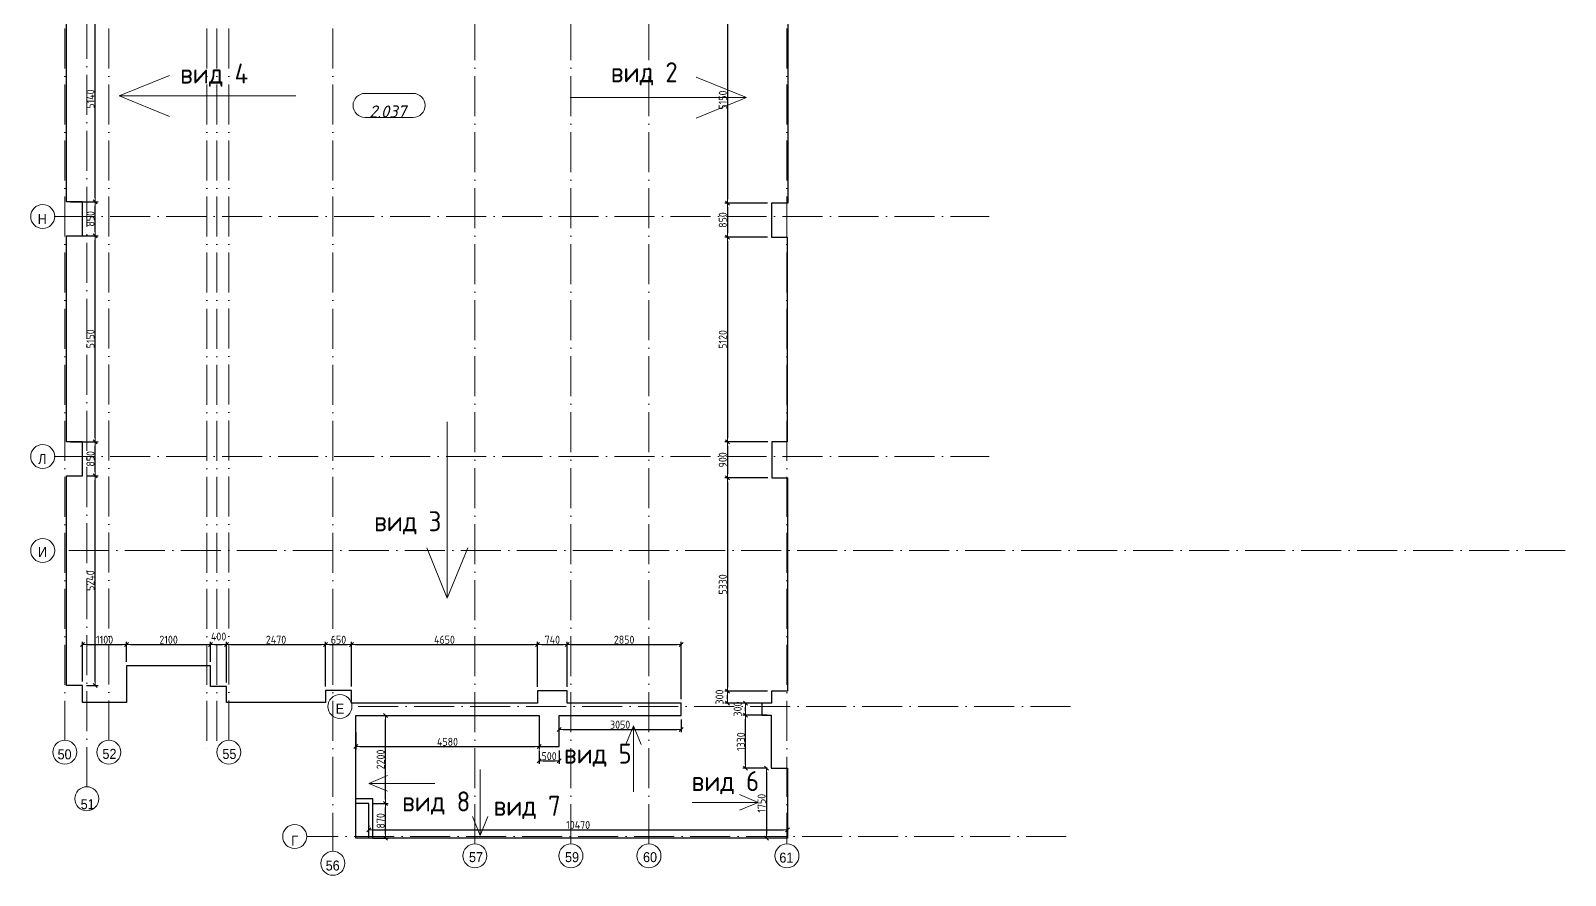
# Model space of a CAD drawing. Header units: millimetres. Extents: x 209 to 1046824, y -248937 to 510758.
# Drawn here: x 20494 to 58849, y 47804 to 68919 of the extents above; entities that cross this region are included whole.
import ezdxf

# ---------------------------------------------------------------- set-up
doc = ezdxf.new("R2010")
doc.units = ezdxf.units.MM
doc.linetypes.add('50_200_ШТРИХ_1Т_ш5_п1_п1_', pattern=[1400, 1000, -200, 0, -200])
for name, color, linetype, lineweight, true_color in [('A-AREA-IDEN-1', 7, 'Continuous', 9, 0xaaaaaa), ('Оси-1', 7, 'Continuous', 20, 0xaaaaaa), ('Оси-2', 7, 'Continuous', 9, 0xaaaaaa), ('Оси-3', 7, '50_200_ШТРИХ_1Т_ш5_п1_п1_', 9, 0xaaaaaa)]:
    doc.layers.add(name, color=color, linetype=linetype, lineweight=lineweight, true_color=true_color)
doc.layers.add('Основные линии', color=7, linetype='Continuous', lineweight=30)
doc.layers.add('Размеры', color=7, linetype='Continuous', lineweight=15)
doc.styles.add('Arial', font='arial.ttf', dxfattribs={"width": 0.9, "height": 500})
doc.styles.add('ISOCPEUR_I', font='isocpeui.ttf', dxfattribs={"height": 300})
doc.styles.add('СПДС', font='isocpeur.ttf', dxfattribs={"width": 0.9})
doc.dimstyles.new('Размера А3', dxfattribs={"dimtxt": 200, "dimasz": 100, "dimexe": 70, "dimexo": 100, "dimgap": 20, "dimtad": 1, "dimdec": 0, "dimrnd": 10, "dimzin": 0, "dimdsep": 46, "dimtxsty": 'СПДС', "dimblk": 'ARROWHEAD_6', "dimcen": 1, "dimclrd": 256, "dimclre": 256, "dimclrt": 256, "dimazin": 0, "dimtfac": 1, "dimtdec": 0, "dimtmove": 2, "dimatfit": 3, "dimfxl": 1, "dimtolj": 1, "dimtzin": 0, "dimarcsym": 0})

# ---------------------------------------------------------------- blocks, each defined once
blk = doc.blocks.new('Ось сетки - Круг_Ø6_00__ISO-2_5_0_9K_-17386508-АИ_План этажа Радиаторы_2')
at = {"layer": 'Оси-1'}
blk.add_circle((0, 0), 3, dxfattribs=at)
blk = doc.blocks.new('AAR_СКБ_Марка_помещения_1_5 ммп - Номер-27962133-АИ_План этажа Радиаторы_2')
at = {"layer": 'A-AREA-IDEN-1'}
for p, q in [((-2.99, 3), (3.01, 3)), ((-2.99, 0), (3.01, 0))]:
    blk.add_line(p, q, dxfattribs=at)
for centre, start, end in [((-2.99, 1.5), 90, 270), ((3.01, 1.5), 270, 90)]:
    blk.add_arc(centre, 1.5, start, end, dxfattribs=at)
blk = doc.blocks.new('ARROWHEAD_6')
at = {"color": 0, "linetype": 'Continuous'}
for p, q in [((0, 0), (-1, 0)), ((-0.5, -0.5), (0.5, 0.5))]:
    blk.add_line(p, q, dxfattribs=at)
blk = doc.blocks.new('*D531')
at = {"layer": 'Defpoints', "color": 0, "lineweight": 30, "transparency": 16777216}
for p in [(21791, 57791), (22107, 57791), (21791, 52551)]:
    blk.add_point(p, dxfattribs=at)
at = {"layer": 'Размеры', "lineweight": -2, "transparency": 16777216}
for p, q in [((21891, 57791), (22177, 57791)), ((22107, 52651), (22107, 57691)), ((21891, 52551), (22177, 52551))]:
    blk.add_line(p, q, dxfattribs=at)
at = {"layer": 'Размеры', "lineweight": -2, "transparency": 16777216, "xscale": 100, "yscale": 100, "zscale": 100}
for p, rotation in [((22107, 57791), 90), ((22107, 52551), 270)]:
    blk.add_blockref('ARROWHEAD_6', p, dxfattribs=dict(at, rotation=rotation))
at = {"layer": 'Размеры', "transparency": 16777216, "insert": (21987, 55171), "char_height": 200, "attachment_point": 5, "rotation": 90, "style": 'СПДС'}
blk.add_mtext('\\A1;5240', dxfattribs=at)
blk = doc.blocks.new('*D532')
at = {"layer": 'Defpoints', "color": 0, "lineweight": 30, "transparency": 16777216}
for p in [(21791, 58641), (22107, 58641), (21791, 57791)]:
    blk.add_point(p, dxfattribs=at)
at = {"layer": 'Размеры', "lineweight": -2, "transparency": 16777216}
for p, q in [((21891, 58641), (22177, 58641)), ((22107, 57891), (22107, 58541)), ((21891, 57791), (22177, 57791))]:
    blk.add_line(p, q, dxfattribs=at)
at = {"layer": 'Размеры', "lineweight": -2, "transparency": 16777216, "xscale": 100, "yscale": 100, "zscale": 100}
for p, rotation in [((22107, 58641), 90), ((22107, 57791), 270)]:
    blk.add_blockref('ARROWHEAD_6', p, dxfattribs=dict(at, rotation=rotation))
at = {"layer": 'Размеры', "transparency": 16777216, "insert": (21987, 58216), "char_height": 200, "attachment_point": 5, "rotation": 90, "style": 'СПДС'}
blk.add_mtext('\\A1;850', dxfattribs=at)
blk = doc.blocks.new('*D533')
at = {"layer": 'Defpoints', "color": 0, "lineweight": 30, "transparency": 16777216}
for p in [(21391, 63791), (22107, 63791), (21391, 58641)]:
    blk.add_point(p, dxfattribs=at)
at = {"layer": 'Размеры', "lineweight": -2, "transparency": 16777216}
for p, q in [((21491, 63791), (22177, 63791)), ((22107, 58741), (22107, 63691)), ((21491, 58641), (22177, 58641))]:
    blk.add_line(p, q, dxfattribs=at)
at = {"layer": 'Размеры', "lineweight": -2, "transparency": 16777216, "xscale": 100, "yscale": 100, "zscale": 100}
for p, rotation in [((22107, 63791), 90), ((22107, 58641), 270)]:
    blk.add_blockref('ARROWHEAD_6', p, dxfattribs=dict(at, rotation=rotation))
at = {"layer": 'Размеры', "transparency": 16777216, "insert": (21987, 61216), "char_height": 200, "attachment_point": 5, "rotation": 90, "style": 'СПДС'}
blk.add_mtext('\\A1;5150', dxfattribs=at)
blk = doc.blocks.new('*D534')
at = {"layer": 'Defpoints', "color": 0, "lineweight": 30, "transparency": 16777216}
for p in [(21791, 64641), (22107, 64641), (21791, 63791)]:
    blk.add_point(p, dxfattribs=at)
at = {"layer": 'Размеры', "lineweight": -2, "transparency": 16777216}
for p, q in [((21891, 64641), (22177, 64641)), ((22107, 63891), (22107, 64541)), ((21891, 63791), (22177, 63791))]:
    blk.add_line(p, q, dxfattribs=at)
at = {"layer": 'Размеры', "lineweight": -2, "transparency": 16777216, "xscale": 100, "yscale": 100, "zscale": 100}
for p, rotation in [((22107, 64641), 90), ((22107, 63791), 270)]:
    blk.add_blockref('ARROWHEAD_6', p, dxfattribs=dict(at, rotation=rotation))
at = {"layer": 'Размеры', "transparency": 16777216, "insert": (21987, 64216), "char_height": 200, "attachment_point": 5, "rotation": 90, "style": 'СПДС'}
blk.add_mtext('\\A1;850', dxfattribs=at)
blk = doc.blocks.new('*D535')
at = {"layer": 'Defpoints', "color": 0, "lineweight": 30, "transparency": 16777216}
for p in [(21391, 69781), (22107, 69781), (21391, 64641)]:
    blk.add_point(p, dxfattribs=at)
at = {"layer": 'Размеры', "lineweight": -2, "transparency": 16777216}
for p, q in [((21491, 69781), (22177, 69781)), ((22107, 64741), (22107, 69681)), ((21491, 64641), (22177, 64641))]:
    blk.add_line(p, q, dxfattribs=at)
at = {"layer": 'Размеры', "lineweight": -2, "transparency": 16777216, "xscale": 100, "yscale": 100, "zscale": 100}
for p, rotation in [((22107, 69781), 90), ((22107, 64641), 270)]:
    blk.add_blockref('ARROWHEAD_6', p, dxfattribs=dict(at, rotation=rotation))
at = {"layer": 'Размеры', "transparency": 16777216, "insert": (21987, 67211), "char_height": 200, "attachment_point": 5, "rotation": 90, "style": 'СПДС'}
blk.add_mtext('\\A1;5140', dxfattribs=at)
blk = doc.blocks.new('*D513')
at = {"layer": 'Defpoints', "color": 0, "lineweight": 30, "transparency": 16777216}
for p in [(39011, 69761), (37911, 64611), (39011, 64611)]:
    blk.add_point(p, dxfattribs=at)
at = {"layer": 'Размеры', "lineweight": -2, "transparency": 16777216}
for p, q in [((38911, 69761), (37841, 69761)), ((37911, 69661), (37911, 64711)), ((38911, 64611), (37841, 64611))]:
    blk.add_line(p, q, dxfattribs=at)
at = {"layer": 'Размеры', "lineweight": -2, "transparency": 16777216, "xscale": 100, "yscale": 100, "zscale": 100}
for p, rotation in [((37911, 69761), 90), ((37911, 64611), 270)]:
    blk.add_blockref('ARROWHEAD_6', p, dxfattribs=dict(at, rotation=rotation))
at = {"layer": 'Размеры', "transparency": 16777216, "insert": (37791, 67186), "char_height": 200, "attachment_point": 5, "rotation": 90, "style": 'СПДС'}
blk.add_mtext('\\A1;5150', dxfattribs=at)
blk = doc.blocks.new('*D514')
at = {"layer": 'Defpoints', "color": 0, "lineweight": 30, "transparency": 16777216}
for p in [(39011, 64611), (37911, 63761), (39011, 63761)]:
    blk.add_point(p, dxfattribs=at)
at = {"layer": 'Размеры', "lineweight": -2, "transparency": 16777216}
for p, q in [((38911, 64611), (37841, 64611)), ((37911, 64511), (37911, 63861)), ((38911, 63761), (37841, 63761))]:
    blk.add_line(p, q, dxfattribs=at)
at = {"layer": 'Размеры', "lineweight": -2, "transparency": 16777216, "xscale": 100, "yscale": 100, "zscale": 100}
for p, rotation in [((37911, 64611), 90), ((37911, 63761), 270)]:
    blk.add_blockref('ARROWHEAD_6', p, dxfattribs=dict(at, rotation=rotation))
at = {"layer": 'Размеры', "transparency": 16777216, "insert": (37791, 64186), "char_height": 200, "attachment_point": 5, "rotation": 90, "style": 'СПДС'}
blk.add_mtext('\\A1;850', dxfattribs=at)
blk = doc.blocks.new('*D515')
at = {"layer": 'Defpoints', "color": 0, "lineweight": 30, "transparency": 16777216}
for p in [(39011, 63761), (37911, 58641), (39021, 58641)]:
    blk.add_point(p, dxfattribs=at)
at = {"layer": 'Размеры', "lineweight": -2, "transparency": 16777216}
for p, q in [((38911, 63761), (37841, 63761)), ((37911, 63661), (37911, 58741)), ((38921, 58641), (37841, 58641))]:
    blk.add_line(p, q, dxfattribs=at)
at = {"layer": 'Размеры', "lineweight": -2, "transparency": 16777216, "xscale": 100, "yscale": 100, "zscale": 100}
for p, rotation in [((37911, 63761), 90), ((37911, 58641), 270)]:
    blk.add_blockref('ARROWHEAD_6', p, dxfattribs=dict(at, rotation=rotation))
at = {"layer": 'Размеры', "transparency": 16777216, "insert": (37791, 61201), "char_height": 200, "attachment_point": 5, "rotation": 90, "style": 'СПДС'}
blk.add_mtext('\\A1;5120', dxfattribs=at)
blk = doc.blocks.new('*D521')
at = {"layer": 'Defpoints', "color": 0, "lineweight": 30, "transparency": 16777216}
for p in [(39021, 58641), (37911, 57741), (39021, 57741)]:
    blk.add_point(p, dxfattribs=at)
at = {"layer": 'Размеры', "lineweight": -2, "transparency": 16777216}
for p, q in [((38921, 58641), (37841, 58641)), ((37911, 58541), (37911, 57841)), ((38921, 57741), (37841, 57741))]:
    blk.add_line(p, q, dxfattribs=at)
at = {"layer": 'Размеры', "lineweight": -2, "transparency": 16777216, "xscale": 100, "yscale": 100, "zscale": 100}
for p, rotation in [((37911, 58641), 90), ((37911, 57741), 270)]:
    blk.add_blockref('ARROWHEAD_6', p, dxfattribs=dict(at, rotation=rotation))
at = {"layer": 'Размеры', "transparency": 16777216, "insert": (37791, 58191), "char_height": 200, "attachment_point": 5, "rotation": 90, "style": 'СПДС'}
blk.add_mtext('\\A1;900', dxfattribs=at)
blk = doc.blocks.new('*D522')
at = {"layer": 'Defpoints', "color": 0, "lineweight": 30, "transparency": 16777216}
for p in [(39021, 57741), (37911, 52411), (39011, 52411)]:
    blk.add_point(p, dxfattribs=at)
at = {"layer": 'Размеры', "lineweight": -2, "transparency": 16777216}
for p, q in [((38921, 57741), (37841, 57741)), ((37911, 57641), (37911, 52511)), ((38911, 52411), (37841, 52411))]:
    blk.add_line(p, q, dxfattribs=at)
at = {"layer": 'Размеры', "lineweight": -2, "transparency": 16777216, "xscale": 100, "yscale": 100, "zscale": 100}
for p, rotation in [((37911, 57741), 90), ((37911, 52411), 270)]:
    blk.add_blockref('ARROWHEAD_6', p, dxfattribs=dict(at, rotation=rotation))
at = {"layer": 'Размеры', "transparency": 16777216, "insert": (37791, 55076), "char_height": 200, "attachment_point": 5, "rotation": 90, "style": 'СПДС'}
blk.add_mtext('\\A1;5330', dxfattribs=at)
blk = doc.blocks.new('*D523')
at = {"layer": 'Defpoints', "color": 0, "lineweight": 30, "transparency": 16777216}
for p in [(22891, 53574), (22891, 53041), (21791, 52551)]:
    blk.add_point(p, dxfattribs=at)
at = {"layer": 'Размеры', "lineweight": -2, "transparency": 16777216}
for p, q in [((21791, 52651), (21791, 53644)), ((21891, 53574), (22791, 53574)), ((22891, 53141), (22891, 53644))]:
    blk.add_line(p, q, dxfattribs=at)
at = {"layer": 'Размеры', "lineweight": -2, "transparency": 16777216, "xscale": 100, "yscale": 100, "zscale": 100, "rotation": 180}
blk.add_blockref('ARROWHEAD_6', (21791, 53574), dxfattribs=at)
at = {"layer": 'Размеры', "lineweight": -2, "transparency": 16777216, "xscale": 100, "yscale": 100, "zscale": 100}
blk.add_blockref('ARROWHEAD_6', (22891, 53574), dxfattribs=at)
at = {"layer": 'Размеры', "transparency": 16777216, "insert": (22341, 53694), "char_height": 200, "attachment_point": 5, "style": 'СПДС'}
blk.add_mtext('\\A1;1100', dxfattribs=at)
blk = doc.blocks.new('*D524')
at = {"layer": 'Defpoints', "color": 0, "lineweight": 30, "transparency": 16777216}
for p in [(24991, 53574), (22891, 53041), (24991, 53041)]:
    blk.add_point(p, dxfattribs=at)
at = {"layer": 'Размеры', "lineweight": -2, "transparency": 16777216}
for p, q in [((22891, 53141), (22891, 53644)), ((22991, 53574), (24891, 53574)), ((24991, 53141), (24991, 53644))]:
    blk.add_line(p, q, dxfattribs=at)
at = {"layer": 'Размеры', "lineweight": -2, "transparency": 16777216, "xscale": 100, "yscale": 100, "zscale": 100, "rotation": 180}
blk.add_blockref('ARROWHEAD_6', (22891, 53574), dxfattribs=at)
at = {"layer": 'Размеры', "lineweight": -2, "transparency": 16777216, "xscale": 100, "yscale": 100, "zscale": 100}
blk.add_blockref('ARROWHEAD_6', (24991, 53574), dxfattribs=at)
at = {"layer": 'Размеры', "transparency": 16777216, "insert": (23941, 53694), "char_height": 200, "attachment_point": 5, "style": 'СПДС'}
blk.add_mtext('\\A1;2100', dxfattribs=at)
blk = doc.blocks.new('*D525')
at = {"layer": 'Defpoints', "color": 0, "lineweight": 30, "transparency": 16777216}
for p in [(25391, 53574), (24991, 53041), (25391, 52521)]:
    blk.add_point(p, dxfattribs=at)
at = {"layer": 'Размеры', "lineweight": -2, "transparency": 16777216}
for p, q in [((24991, 53141), (24991, 53644)), ((25091, 53574), (25291, 53574)), ((25391, 52621), (25391, 53644))]:
    blk.add_line(p, q, dxfattribs=at)
at = {"layer": 'Размеры', "lineweight": -2, "transparency": 16777216, "xscale": 100, "yscale": 100, "zscale": 100, "rotation": 180}
blk.add_blockref('ARROWHEAD_6', (24991, 53574), dxfattribs=at)
at = {"layer": 'Размеры', "lineweight": -2, "transparency": 16777216, "xscale": 100, "yscale": 100, "zscale": 100}
blk.add_blockref('ARROWHEAD_6', (25391, 53574), dxfattribs=at)
at = {"layer": 'Размеры', "transparency": 16777216, "insert": (25191, 53774), "char_height": 200, "attachment_point": 5, "style": 'СПДС'}
blk.add_mtext('\\A1;400', dxfattribs=at)
blk = doc.blocks.new('*D536')
at = {"layer": 'Defpoints', "color": 0, "lineweight": 30, "transparency": 16777216}
for p in [(27861, 53574), (25391, 52521), (27861, 52421)]:
    blk.add_point(p, dxfattribs=at)
at = {"layer": 'Размеры', "lineweight": -2, "transparency": 16777216}
for p, q in [((25391, 52621), (25391, 53644)), ((25491, 53574), (27761, 53574)), ((27861, 52521), (27861, 53644))]:
    blk.add_line(p, q, dxfattribs=at)
at = {"layer": 'Размеры', "lineweight": -2, "transparency": 16777216, "xscale": 100, "yscale": 100, "zscale": 100, "rotation": 180}
blk.add_blockref('ARROWHEAD_6', (25391, 53574), dxfattribs=at)
at = {"layer": 'Размеры', "lineweight": -2, "transparency": 16777216, "xscale": 100, "yscale": 100, "zscale": 100}
blk.add_blockref('ARROWHEAD_6', (27861, 53574), dxfattribs=at)
at = {"layer": 'Размеры', "transparency": 16777216, "insert": (26626, 53694), "char_height": 200, "attachment_point": 5, "style": 'СПДС'}
blk.add_mtext('\\A1;2470', dxfattribs=at)
blk = doc.blocks.new('*D537')
at = {"layer": 'Defpoints', "color": 0, "lineweight": 30, "transparency": 16777216}
for p in [(28511, 53574), (27861, 52421), (28511, 52421)]:
    blk.add_point(p, dxfattribs=at)
at = {"layer": 'Размеры', "lineweight": -2, "transparency": 16777216}
for p, q in [((27861, 52521), (27861, 53644)), ((27961, 53574), (28411, 53574)), ((28511, 52521), (28511, 53644))]:
    blk.add_line(p, q, dxfattribs=at)
at = {"layer": 'Размеры', "lineweight": -2, "transparency": 16777216, "xscale": 100, "yscale": 100, "zscale": 100, "rotation": 180}
blk.add_blockref('ARROWHEAD_6', (27861, 53574), dxfattribs=at)
at = {"layer": 'Размеры', "lineweight": -2, "transparency": 16777216, "xscale": 100, "yscale": 100, "zscale": 100}
blk.add_blockref('ARROWHEAD_6', (28511, 53574), dxfattribs=at)
at = {"layer": 'Размеры', "transparency": 16777216, "insert": (28186, 53694), "char_height": 200, "attachment_point": 5, "style": 'СПДС'}
blk.add_mtext('\\A1;650', dxfattribs=at)
blk = doc.blocks.new('*D538')
at = {"layer": 'Defpoints', "color": 0, "lineweight": 30, "transparency": 16777216}
for p in [(33161, 53574), (28511, 52421), (33161, 52421)]:
    blk.add_point(p, dxfattribs=at)
at = {"layer": 'Размеры', "lineweight": -2, "transparency": 16777216}
for p, q in [((28511, 52521), (28511, 53644)), ((28611, 53574), (33061, 53574)), ((33161, 52521), (33161, 53644))]:
    blk.add_line(p, q, dxfattribs=at)
at = {"layer": 'Размеры', "lineweight": -2, "transparency": 16777216, "xscale": 100, "yscale": 100, "zscale": 100, "rotation": 180}
blk.add_blockref('ARROWHEAD_6', (28511, 53574), dxfattribs=at)
at = {"layer": 'Размеры', "lineweight": -2, "transparency": 16777216, "xscale": 100, "yscale": 100, "zscale": 100}
blk.add_blockref('ARROWHEAD_6', (33161, 53574), dxfattribs=at)
at = {"layer": 'Размеры', "transparency": 16777216, "insert": (30836, 53694), "char_height": 200, "attachment_point": 5, "style": 'СПДС'}
blk.add_mtext('\\A1;4650', dxfattribs=at)
blk = doc.blocks.new('*D539')
at = {"layer": 'Defpoints', "color": 0, "lineweight": 30, "transparency": 16777216}
for p in [(33901, 53574), (33161, 52416), (33901, 52416)]:
    blk.add_point(p, dxfattribs=at)
at = {"layer": 'Размеры', "lineweight": -2, "transparency": 16777216}
for p, q in [((33161, 52516), (33161, 53644)), ((33261, 53574), (33801, 53574)), ((33901, 52516), (33901, 53644))]:
    blk.add_line(p, q, dxfattribs=at)
at = {"layer": 'Размеры', "lineweight": -2, "transparency": 16777216, "xscale": 100, "yscale": 100, "zscale": 100, "rotation": 180}
blk.add_blockref('ARROWHEAD_6', (33161, 53574), dxfattribs=at)
at = {"layer": 'Размеры', "lineweight": -2, "transparency": 16777216, "xscale": 100, "yscale": 100, "zscale": 100}
blk.add_blockref('ARROWHEAD_6', (33901, 53574), dxfattribs=at)
at = {"layer": 'Размеры', "transparency": 16777216, "insert": (33531, 53694), "char_height": 200, "attachment_point": 5, "style": 'СПДС'}
blk.add_mtext('\\A1;740', dxfattribs=at)
blk = doc.blocks.new('*D540')
at = {"layer": 'Defpoints', "color": 0, "lineweight": 30, "transparency": 16777216}
for p in [(36751, 53574), (33901, 52416), (36751, 52111)]:
    blk.add_point(p, dxfattribs=at)
at = {"layer": 'Размеры', "lineweight": -2, "transparency": 16777216}
for p, q in [((33901, 52516), (33901, 53644)), ((34001, 53574), (36651, 53574)), ((36751, 52211), (36751, 53644))]:
    blk.add_line(p, q, dxfattribs=at)
at = {"layer": 'Размеры', "lineweight": -2, "transparency": 16777216, "xscale": 100, "yscale": 100, "zscale": 100, "rotation": 180}
blk.add_blockref('ARROWHEAD_6', (33901, 53574), dxfattribs=at)
at = {"layer": 'Размеры', "lineweight": -2, "transparency": 16777216, "xscale": 100, "yscale": 100, "zscale": 100}
blk.add_blockref('ARROWHEAD_6', (36751, 53574), dxfattribs=at)
at = {"layer": 'Размеры', "transparency": 16777216, "insert": (35326, 53694), "char_height": 200, "attachment_point": 5, "style": 'СПДС'}
blk.add_mtext('\\A1;2850', dxfattribs=at)
blk = doc.blocks.new('*D541')
at = {"layer": 'Defpoints', "color": 0, "lineweight": 30, "transparency": 16777216}
for p in [(28621, 51477), (33201, 51411), (33201, 51021)]:
    blk.add_point(p, dxfattribs=at)
at = {"layer": 'Размеры', "lineweight": -2, "transparency": 16777216}
for p, q in [((28621, 51377), (28621, 50951)), ((28721, 51021), (33101, 51021)), ((33201, 51311), (33201, 50951))]:
    blk.add_line(p, q, dxfattribs=at)
at = {"layer": 'Размеры', "lineweight": -2, "transparency": 16777216, "xscale": 100, "yscale": 100, "zscale": 100, "rotation": 180}
blk.add_blockref('ARROWHEAD_6', (28621, 51021), dxfattribs=at)
at = {"layer": 'Размеры', "lineweight": -2, "transparency": 16777216, "xscale": 100, "yscale": 100, "zscale": 100}
blk.add_blockref('ARROWHEAD_6', (33201, 51021), dxfattribs=at)
at = {"layer": 'Размеры', "transparency": 16777216, "insert": (30911, 51141), "char_height": 200, "attachment_point": 5, "style": 'СПДС'}
blk.add_mtext('\\A1;4580', dxfattribs=at)
blk = doc.blocks.new('*D542')
at = {"layer": 'Defpoints', "color": 0, "lineweight": 30, "transparency": 16777216}
for p in [(33201, 51021), (33701, 51021), (33701, 50663)]:
    blk.add_point(p, dxfattribs=at)
at = {"layer": 'Размеры', "lineweight": -2, "transparency": 16777216}
for p, q in [((33201, 50921), (33201, 50593)), ((33301, 50663), (33601, 50663)), ((33701, 50921), (33701, 50593))]:
    blk.add_line(p, q, dxfattribs=at)
at = {"layer": 'Размеры', "lineweight": -2, "transparency": 16777216, "xscale": 100, "yscale": 100, "zscale": 100, "rotation": 180}
blk.add_blockref('ARROWHEAD_6', (33201, 50663), dxfattribs=at)
at = {"layer": 'Размеры', "lineweight": -2, "transparency": 16777216, "xscale": 100, "yscale": 100, "zscale": 100}
blk.add_blockref('ARROWHEAD_6', (33701, 50663), dxfattribs=at)
at = {"layer": 'Размеры', "transparency": 16777216, "insert": (33451, 50783), "char_height": 200, "attachment_point": 5, "style": 'СПДС'}
blk.add_mtext('\\A1;500', dxfattribs=at)
blk = doc.blocks.new('*D543')
at = {"layer": 'Defpoints', "color": 0, "lineweight": 30, "transparency": 16777216}
for p in [(36751, 51801), (36751, 51450), (33701, 51021)]:
    blk.add_point(p, dxfattribs=at)
at = {"layer": 'Размеры', "lineweight": -2, "transparency": 16777216}
for p, q in [((33701, 51121), (33701, 51520)), ((33801, 51450), (36651, 51450)), ((36751, 51701), (36751, 51380))]:
    blk.add_line(p, q, dxfattribs=at)
at = {"layer": 'Размеры', "lineweight": -2, "transparency": 16777216, "xscale": 100, "yscale": 100, "zscale": 100, "rotation": 180}
blk.add_blockref('ARROWHEAD_6', (33701, 51450), dxfattribs=at)
at = {"layer": 'Размеры', "lineweight": -2, "transparency": 16777216, "xscale": 100, "yscale": 100, "zscale": 100}
blk.add_blockref('ARROWHEAD_6', (36751, 51450), dxfattribs=at)
at = {"layer": 'Размеры', "transparency": 16777216, "insert": (35226, 51570), "char_height": 200, "attachment_point": 5, "style": 'СПДС'}
blk.add_mtext('\\A1;3050', dxfattribs=at)
blk = doc.blocks.new('*D544')
at = {"layer": 'Defpoints', "color": 0, "lineweight": 30, "transparency": 16777216}
for p in [(39001, 50481), (38882, 48731), (39001, 48731)]:
    blk.add_point(p, dxfattribs=at)
at = {"layer": 'Размеры', "lineweight": -2, "transparency": 16777216}
for p, q in [((38901, 50481), (38812, 50481)), ((38882, 50381), (38882, 48831)), ((38901, 48731), (38812, 48731))]:
    blk.add_line(p, q, dxfattribs=at)
at = {"layer": 'Размеры', "lineweight": -2, "transparency": 16777216, "xscale": 100, "yscale": 100, "zscale": 100}
for p, rotation in [((38882, 50481), 90), ((38882, 48731), 270)]:
    blk.add_blockref('ARROWHEAD_6', p, dxfattribs=dict(at, rotation=rotation))
at = {"layer": 'Размеры', "transparency": 16777216, "insert": (38762, 49606), "char_height": 200, "attachment_point": 5, "rotation": 90, "style": 'СПДС'}
blk.add_mtext('\\A1;1750', dxfattribs=at)
blk = doc.blocks.new('*D545')
at = {"layer": 'Defpoints', "color": 0, "lineweight": 30, "transparency": 16777216}
for p in [(38363, 51811), (39001, 51811), (39001, 50481)]:
    blk.add_point(p, dxfattribs=at)
at = {"layer": 'Размеры', "lineweight": -2, "transparency": 16777216}
for p, q in [((38901, 51811), (38293, 51811)), ((38363, 50581), (38363, 51711)), ((38901, 50481), (38293, 50481))]:
    blk.add_line(p, q, dxfattribs=at)
at = {"layer": 'Размеры', "lineweight": -2, "transparency": 16777216, "xscale": 100, "yscale": 100, "zscale": 100}
for p, rotation in [((38363, 51811), 90), ((38363, 50481), 270)]:
    blk.add_blockref('ARROWHEAD_6', p, dxfattribs=dict(at, rotation=rotation))
at = {"layer": 'Размеры', "transparency": 16777216, "insert": (38243, 51146), "char_height": 200, "attachment_point": 5, "rotation": 90, "style": 'СПДС'}
blk.add_mtext('\\A1;1330', dxfattribs=at)
blk = doc.blocks.new('*D546')
at = {"layer": 'Defpoints', "color": 0, "lineweight": 30, "transparency": 16777216}
for p in [(38363, 52111), (38771, 52111), (38771, 51811)]:
    blk.add_point(p, dxfattribs=at)
at = {"layer": 'Размеры', "lineweight": -2, "transparency": 16777216}
for p, q in [((38671, 52111), (38293, 52111)), ((38671, 51811), (38293, 51811)), ((38363, 51911), (38363, 52011))]:
    blk.add_line(p, q, dxfattribs=at)
at = {"layer": 'Размеры', "lineweight": -2, "transparency": 16777216, "xscale": 100, "yscale": 100, "zscale": 100}
for p, rotation in [((38363, 52111), 90), ((38363, 51811), 270)]:
    blk.add_blockref('ARROWHEAD_6', p, dxfattribs=dict(at, rotation=rotation))
at = {"layer": 'Размеры', "transparency": 16777216, "insert": (38163, 51961), "char_height": 200, "attachment_point": 5, "rotation": 90, "style": 'СПДС'}
blk.add_mtext('\\A1;300', dxfattribs=at)
blk = doc.blocks.new('*D547')
at = {"layer": 'Defpoints', "color": 0, "lineweight": 30, "transparency": 16777216}
for p in [(37910, 52411), (39011, 52411), (39011, 52111)]:
    blk.add_point(p, dxfattribs=at)
at = {"layer": 'Размеры', "lineweight": -2, "transparency": 16777216}
for p, q in [((38911, 52411), (37840, 52411)), ((37910, 52211), (37910, 52311)), ((38911, 52111), (37840, 52111))]:
    blk.add_line(p, q, dxfattribs=at)
at = {"layer": 'Размеры', "lineweight": -2, "transparency": 16777216, "xscale": 100, "yscale": 100, "zscale": 100}
for p, rotation in [((37910, 52411), 90), ((37910, 52111), 270)]:
    blk.add_blockref('ARROWHEAD_6', p, dxfattribs=dict(at, rotation=rotation))
at = {"layer": 'Размеры', "transparency": 16777216, "insert": (37710, 52261), "char_height": 200, "attachment_point": 5, "rotation": 90, "style": 'СПДС'}
blk.add_mtext('\\A1;300', dxfattribs=at)
blk = doc.blocks.new('*D548')
at = {"layer": 'Defpoints', "color": 0, "lineweight": 30, "transparency": 16777216}
for p in [(28941, 48945), (39411, 48945), (39411, 48945)]:
    blk.add_point(p, dxfattribs=at)
at = {"layer": 'Размеры', "lineweight": -2, "transparency": 16777216}
for p, q in [((28941, 49045), (28941, 49015)), ((29041, 48945), (39311, 48945)), ((39411, 49045), (39411, 49015))]:
    blk.add_line(p, q, dxfattribs=at)
at = {"layer": 'Размеры', "lineweight": -2, "transparency": 16777216, "xscale": 100, "yscale": 100, "zscale": 100, "rotation": 180}
blk.add_blockref('ARROWHEAD_6', (28941, 48945), dxfattribs=at)
at = {"layer": 'Размеры', "lineweight": -2, "transparency": 16777216, "xscale": 100, "yscale": 100, "zscale": 100}
blk.add_blockref('ARROWHEAD_6', (39411, 48945), dxfattribs=at)
at = {"layer": 'Размеры', "transparency": 16777216, "insert": (34176, 49065), "char_height": 200, "attachment_point": 5, "style": 'СПДС'}
blk.add_mtext('\\A1;10470', dxfattribs=at)
blk = doc.blocks.new('*D549')
at = {"layer": 'Defpoints', "color": 0, "lineweight": 30, "transparency": 16777216}
for p in [(28941, 49601), (29360, 49601), (28941, 48731)]:
    blk.add_point(p, dxfattribs=at)
at = {"layer": 'Размеры', "lineweight": -2, "transparency": 16777216}
for p, q in [((29041, 49601), (29430, 49601)), ((29360, 48831), (29360, 49501)), ((29041, 48731), (29430, 48731))]:
    blk.add_line(p, q, dxfattribs=at)
at = {"layer": 'Размеры', "lineweight": -2, "transparency": 16777216, "xscale": 100, "yscale": 100, "zscale": 100}
for p, rotation in [((29360, 49601), 90), ((29360, 48731), 270)]:
    blk.add_blockref('ARROWHEAD_6', p, dxfattribs=dict(at, rotation=rotation))
at = {"layer": 'Размеры', "transparency": 16777216, "insert": (29240, 49166), "char_height": 200, "attachment_point": 5, "rotation": 90, "style": 'СПДС'}
blk.add_mtext('\\A1;870', dxfattribs=at)
blk = doc.blocks.new('*D550')
at = {"layer": 'Defpoints', "color": 0, "lineweight": 30, "transparency": 16777216}
for p in [(28941, 51801), (29360, 51801), (28941, 49601)]:
    blk.add_point(p, dxfattribs=at)
at = {"layer": 'Размеры', "lineweight": -2, "transparency": 16777216}
for p, q in [((29041, 51801), (29430, 51801)), ((29360, 49701), (29360, 51701)), ((29041, 49601), (29430, 49601))]:
    blk.add_line(p, q, dxfattribs=at)
at = {"layer": 'Размеры', "lineweight": -2, "transparency": 16777216, "xscale": 100, "yscale": 100, "zscale": 100}
for p, rotation in [((29360, 51801), 90), ((29360, 49601), 270)]:
    blk.add_blockref('ARROWHEAD_6', p, dxfattribs=dict(at, rotation=rotation))
at = {"layer": 'Размеры', "transparency": 16777216, "insert": (29240, 50701), "char_height": 200, "attachment_point": 5, "rotation": 90, "style": 'СПДС'}
blk.add_mtext('\\A1;2200', dxfattribs=at)

msp = doc.modelspace()

# ---------------------------------------------------------------- linework, layer by layer
at = {"color": 5, "lineweight": 30}
msp.add_lwpolyline([(29046.2, 48731.4), (29046.2, 49716.9), (28621.1, 49716.9)], dxfattribs=at)
at = {"lineweight": 30}
msp.add_lwpolyline([(28941.1, 48731.4), (28621.1, 48731.4), (28621.1, 49601.4)], dxfattribs=at)
at = {"layer": 'Оси-3'}
for p, q in [((21346.1, 87171.7), (21346.1, 51175.9)), ((21896.1, 50011.3), (21896.1, 87171.7)), ((22446.1, 51175.9), (22446.1, 87171.7)), ((24896.1, 87171.7), (24896.1, 50856.4)), ((25146.1, 87171.7), (25146.1, 50856.4)), ((28046.1, 87171.7), (28046.1, 48404.3)), ((31596.1, 48584.3), (31596.1, 87171.7)), ((33996.1, 48584.3), (33996.1, 87171.7)), ((35946.1, 48584.3), (35946.1, 87171.7)), ((39396.1, 87171.7), (39396.1, 48584.3)), ((25446.1, 51175.9), (25446.1, 83804.1)), ((21080.8, 64274.3), (44449.8, 64274.3)), ((21080.8, 58274.3), (44449.8, 58274.3)), ((58849, 55924.3), (21080.8, 55924.3)), ((46478.3, 52024.3), (28522.8, 52024.3)), ((46377.7, 48772.9), (27391.8, 48772.9))]:
    msp.add_line(p, q, dxfattribs=at)
at = {"layer": 'Основные линии', "color": 18, "true_color": 0x000000}
for p, q in [((21391.1, 64641.4), (21391.1, 69781.4)), ((21791.1, 64641.4), (21391.1, 64641.4)), ((21791.1, 63791.4), (21791.1, 64641.4)), ((21391.1, 63641.4), (21391.1, 63791.4)), ((21391.1, 63791.4), (21791.1, 63791.4)), ((21391.1, 58641.4), (21391.1, 63641.4)), ((21791.1, 58641.4), (21391.1, 58641.4)), ((21791.1, 57791.4), (21791.1, 58641.4)), ((21391.1, 52551.4), (21391.1, 57791.4)), ((21391.1, 57791.4), (21791.1, 57791.4)), ((24991.1, 53041.4), (22891.1, 53041.4)), ((22891.1, 53041.4), (22891.1, 52121.4)), ((24991.1, 52521.4), (24991.1, 53041.4)), ((21791.1, 52551.4), (21391.1, 52551.4)), ((21791.1, 52121.4), (21791.1, 52551.4)), ((25391.1, 52521.4), (24991.1, 52521.4)), ((25391.1, 52121.4), (25391.1, 52521.4)), ((22891.1, 52121.4), (21791.1, 52121.4)), ((27861.1, 52121.4), (25391.1, 52121.4))]:
    msp.add_line(p, q, dxfattribs=at)
for points in [[(39421.1, 69761.4), (39421.1, 64611.4), (39011.1, 64611.4), (39011.1, 63761.4), (39401.1, 63761.4), (39401.1, 58641.4), (39021.1, 58641.4), (39021.1, 57741.4), (39411.1, 57741.4), (39411.1, 52411.4), (39011.1, 52411.4), (39011.1, 52111.4), (38771.1, 52111.4), (38771.1, 51811.4), (39001.1, 51811.4), (39001.1, 50481.4), (39411.1, 50481.4), (39411.1, 48731.4), (28941.1, 48731.4), (28941.1, 49601.4), (28621.1, 49601.4), (28621.1, 51801.4), (33201.1, 51801.4), (33201.1, 51021.4), (33701.1, 51021.4), (33701.1, 51801.4), (36751.1, 51801.4)], [(33901.1, 52111.4), (33901.1, 52416.4), (33161.1, 52416.4), (33161.1, 52106.4), (28511.1, 52106.4), (28511.1, 52421.4), (27861.1, 52421.4), (27861.1, 52121.4), (27711.1, 52121.4), (27711.1, 52121.4)], [(36751.1, 51801.4), (36751.1, 52111.4), (33901.1, 52111.4)]]:
    msp.add_lwpolyline(points, dxfattribs=at)
at = {"layer": 'Размеры'}
for points in [[(22707, 67286.9), (23965.6, 67800.5)], [(38385.1, 67245.5), (37126.5, 67759.1)], [(27117.1, 67286.9), (22707, 67286.9)], [(22707, 67286.9), (23965.6, 66773.3)], [(33975, 67245.5), (38385.1, 67245.5)], [(38385.1, 67245.5), (37126.5, 66731.9)], [(30906, 59144.1), (30906, 54734)], [(30906, 54734), (30392.4, 55992.6)], [(30906, 54734), (31419.6, 55992.6)], [(35558.5, 51544.6), (35366.4, 51073.7)], [(35558.5, 49894.5), (35558.5, 51544.6)], [(35558.5, 51544.6), (35750.7, 51073.7)], [(28944, 50103.5), (29414.9, 50295.6)], [(31727.1, 50452), (31727.1, 48802)], [(30594.1, 50103.5), (28944, 50103.5)], [(28944, 50103.5), (29414.9, 49911.3)], [(37026.5, 49628.6), (38676.6, 49628.6)], [(38676.6, 49628.6), (38205.7, 49820.8)], [(38676.6, 49628.6), (38205.7, 49436.4)], [(31727.1, 48802), (31535, 49272.9)], [(31727.1, 48802), (31919.3, 49272.9)]]:
    msp.add_lwpolyline(points, dxfattribs=at)

# ---------------------------------------------------------------- block references
at = {"layer": 'A-AREA-IDEN-1', "xscale": 199.9999999999999, "yscale": 199.9999999999999, "zscale": 199.9999999999999}
msp.add_blockref('AAR_СКБ_Марка_помещения_1_5 ммп - Номер-27962133-АИ_План этажа Радиаторы_2', (29448.7, 66751), dxfattribs=at)
at = {"layer": 'Оси-1', "xscale": 100, "yscale": 100, "zscale": 100}
for p, rotation in [((20793.7, 64274.3), 269.9999999999995), ((20793.7, 58274.3), 269.9999999999995), ((20793.7, 55924.3), 89.99999999999982), ((28222.8, 52024.3), 89.99999999999982), ((21346.1, 50882.9), 180), ((27091.8, 48772.9), 89.99999999999982), ((28046.1, 48104.3), 180), ((39396.1, 48291.3), 180)]:
    msp.add_blockref('Ось сетки - Круг_Ø6_00__ISO-2_5_0_9K_-17386508-АИ_План этажа Радиаторы_2', p, dxfattribs=dict(at, rotation=rotation))
for p in [(22446.1, 50882.9), (25446.1, 50882.9), (21896.1, 49718.3), (31596.1, 48291.3), (33996.1, 48291.3), (35946.1, 48291.3)]:
    msp.add_blockref('Ось сетки - Круг_Ø6_00__ISO-2_5_0_9K_-17386508-АИ_План этажа Радиаторы_2', p, dxfattribs=at)

# ---------------------------------------------------------------- texts
at = {"layer": 'A-AREA-IDEN-1', "insert": (29414, 66751), "char_height": 300, "width": 952, "attachment_point": 8, "line_spacing_factor": 1.139951, "style": 'ISOCPEUR_I'}
msp.add_mtext('\\pxqc,t8.46667,16.93333,25.4,33.86667,42.33333,50.8,59.26667,67.73333,76.2,84.66667,93.13333,101.6,110.06667,118.53333,127,135.46667,143.93333,152.4,160.86667,169.33333,177.8,186.26667,194.73333,203.2,211.66667,220.13333,228.6,237.06667,245.53333,254,262.46667,270.93333;{2.037}', dxfattribs=at)
at = {"layer": 'Оси-2', "char_height": 250, "attachment_point": 5, "line_spacing_factor": 0.936439, "style": 'Arial'}
for s, insert, width in [('\\pxqc,t4.572,9.144,13.716,18.288,22.86,27.432,32.004,36.576,41.148,45.72,50.292,54.864,59.436,64.008,68.58,73.152,77.724,82.296,86.868,91.44,96.012,100.584,105.156,109.728,114.3,118.872,123.444,128.016,132.588,137.16,141.732,146.304;{Н}', (20782.2, 64212.5), 464.4), ('\\pxqc,t4.572,9.144,13.716,18.288,22.86,27.432,32.004,36.576,41.148,45.72,50.292,54.864,59.436,64.008,68.58,73.152,77.724,82.296,86.868,91.44,96.012,100.584,105.156,109.728,114.3,118.872,123.444,128.016,132.588,137.16,141.732,146.304;{Л}', (20783.1, 58212.5), 428.4), ('\\pxqc,t4.572,9.144,13.716,18.288,22.86,27.432,32.004,36.576,41.148,45.72,50.292,54.864,59.436,64.008,68.58,73.152,77.724,82.296,86.868,91.44,96.012,100.584,105.156,109.728,114.3,118.872,123.444,128.016,132.588,137.16,141.732,146.304;{И}', (20789, 55888.5), 464.4), ('\\pxqc,t4.572,9.144,13.716,18.288,22.86,27.432,32.004,36.576,41.148,45.72,50.292,54.864,59.436,64.008,68.58,73.152,77.724,82.296,86.868,91.44,96.012,100.584,105.156,109.728,114.3,118.872,123.444,128.016,132.588,137.16,141.732,146.304;{Е}', (28222.5, 51969.9), 428.4), ('\\pxqc,t4.572,9.144,13.716,18.288,22.86,27.432,32.004,36.576,41.148,45.72,50.292,54.864,59.436,64.008,68.58,73.152,77.724,82.296,86.868,91.44,96.012,100.584,105.156,109.728,114.3,118.872,123.444,128.016,132.588,137.16,141.732,146.304;{50}', (21340.5, 50826.5), 702), ('\\pxqc,t4.572,9.144,13.716,18.288,22.86,27.432,32.004,36.576,41.148,45.72,50.292,54.864,59.436,64.008,68.58,73.152,77.724,82.296,86.868,91.44,96.012,100.584,105.156,109.728,114.3,118.872,123.444,128.016,132.588,137.16,141.732,146.304;{52}', (22462.5, 50837.8), 702), ('\\pxqc,t4.572,9.144,13.716,18.288,22.86,27.432,32.004,36.576,41.148,45.72,50.292,54.864,59.436,64.008,68.58,73.152,77.724,82.296,86.868,91.44,96.012,100.584,105.156,109.728,114.3,118.872,123.444,128.016,132.588,137.16,141.732,146.304;{55}', (25460.4, 50835.7), 702), ('\\pxqc,t4.572,9.144,13.716,18.288,22.86,27.432,32.004,36.576,41.148,45.72,50.292,54.864,59.436,64.008,68.58,73.152,77.724,82.296,86.868,91.44,96.012,100.584,105.156,109.728,114.3,118.872,123.444,128.016,132.588,137.16,141.732,146.304;{51}', (21917.1, 49580.8), 702), ('\\pxqc,t4.572,9.144,13.716,18.288,22.86,27.432,32.004,36.576,41.148,45.72,50.292,54.864,59.436,64.008,68.58,73.152,77.724,82.296,86.868,91.44,96.012,100.584,105.156,109.728,114.3,118.872,123.444,128.016,132.588,137.16,141.732,146.304;Г', (27091.6, 48670.6), 428.4), ('\\pxqc,t4.572,9.144,13.716,18.288,22.86,27.432,32.004,36.576,41.148,45.72,50.292,54.864,59.436,64.008,68.58,73.152,77.724,82.296,86.868,91.44,96.012,100.584,105.156,109.728,114.3,118.872,123.444,128.016,132.588,137.16,141.732,146.304;{57}', (31623.4, 48257), 702), ('\\pxqc,t4.572,9.144,13.716,18.288,22.86,27.432,32.004,36.576,41.148,45.72,50.292,54.864,59.436,64.008,68.58,73.152,77.724,82.296,86.868,91.44,96.012,100.584,105.156,109.728,114.3,118.872,123.444,128.016,132.588,137.16,141.732,146.304;{59}', (34023.4, 48257), 702), ('\\pxqc,t4.572,9.144,13.716,18.288,22.86,27.432,32.004,36.576,41.148,45.72,50.292,54.864,59.436,64.008,68.58,73.152,77.724,82.296,86.868,91.44,96.012,100.584,105.156,109.728,114.3,118.872,123.444,128.016,132.588,137.16,141.732,146.304;{60}', (35973.4, 48257), 702), ('\\pxqc,t4.572,9.144,13.716,18.288,22.86,27.432,32.004,36.576,41.148,45.72,50.292,54.864,59.436,64.008,68.58,73.152,77.724,82.296,86.868,91.44,96.012,100.584,105.156,109.728,114.3,118.872,123.444,128.016,132.588,137.16,141.732,146.304;{61}', (39380.1, 48245.4), 702), ('\\pxqc,t4.572,9.144,13.716,18.288,22.86,27.432,32.004,36.576,41.148,45.72,50.292,54.864,59.436,64.008,68.58,73.152,77.724,82.296,86.868,91.44,96.012,100.584,105.156,109.728,114.3,118.872,123.444,128.016,132.588,137.16,141.732,146.304;{56}', (28041.7, 48046.7), 702)]:
    msp.add_mtext(s, dxfattribs=dict(at, insert=insert, width=width))
at = {"layer": 'Основные линии', "char_height": 500, "attachment_point": 1, "style": 'СПДС'}
for s, width, insert in [('вид 4', 2769.041, (24228.1, 68098.1)), ('вид 2', 3371.815, (34992.6, 68130.6)), ('вид 3', 3371.815, (29077, 56904.9)), ('вид 5', 3371.815, (33821.8, 51097.1)), ('вид 6', 3371.815, (37010.2, 50409.3)), ('вид 8', 3371.815, (29777, 49901)), ('вид 7', 3371.815, (32060.5, 49792.3))]:
    msp.add_mtext_dynamic_manual_height_columns(s, width=width, gutter_width=1678.4, heights=[0], dxfattribs=dict(at, insert=insert))

# ---------------------------------------------------------------- dimensions: what is measured, and where the dimension line sits
at = {"layer": 'Размеры'}
for base, p1, p2, picture, middle in [((22107.4, 69781.4), (21391.1, 64641.4), (21391.1, 69781.4), '*D535', (21987.4, 67211.4)), ((37910.5, 64611.4), (39011.1, 69761.4), (39011.1, 64611.4), '*D513', (37790.5, 67186.4)), ((22107.4, 64641.4), (21791.1, 63791.4), (21791.1, 64641.4), '*D534', (21987.4, 64216.4)), ((37910.5, 63761.4), (39011.1, 64611.4), (39011.1, 63761.4), '*D514', (37790.5, 64186.4)), ((22107.4, 63791.4), (21391.1, 58641.4), (21391.1, 63791.4), '*D533', (21987.4, 61216.4)), ((37910.5, 58641.4), (39011.1, 63761.4), (39021.1, 58641.4), '*D515', (37790.5, 61201.4)), ((22107.4, 58641.4), (21791.1, 57791.4), (21791.1, 58641.4), '*D532', (21987.4, 58216.4)), ((37910.5, 57741.4), (39021.1, 58641.4), (39021.1, 57741.4), '*D521', (37790.5, 58191.4)), ((22107.4, 57791.4), (21791.1, 52551.4), (21791.1, 57791.4), '*D531', (21987.4, 55171.4)), ((37910.5, 52411.4), (39021.1, 57741.4), (39011.1, 52411.4), '*D522', (37790.5, 55076.4)), ((37910.1, 52411.4), (39011.1, 52111.4), (39011.1, 52411.4), '*D547', (37710.1, 52261.4)), ((38363.1, 52111.4), (38771.1, 51811.4), (38771.1, 52111.4), '*D546', (38163.1, 51961.4)), ((29359.7, 51801.4), (28941.1, 49601.4), (28941.1, 51801.4), '*D550', (29239.7, 50701.4)), ((38363.1, 51811.4), (39001.1, 50481.4), (39001.1, 51811.4), '*D545', (38243.1, 51146.4)), ((38881.6, 48731.4), (39001.1, 50481.4), (39001.1, 48731.4), '*D544', (38761.6, 49606.4)), ((29359.7, 49601.4), (28941.1, 48731.4), (28941.1, 49601.4), '*D549', (29239.7, 49166.4))]:
    dim = msp.add_linear_dim(base=base, p1=p1, p2=p2, angle=90, dimstyle='Размера А3', dxfattribs=at)
    dim.commit()
    dim.dimension.update_dxf_attribs({"geometry": picture, "text_midpoint": middle})
for base, p1, p2, picture, middle in [((22891.1, 53574), (21791.1, 52551.4), (22891.1, 53041.4), '*D523', (22341.1, 53694)), ((24991.1, 53574), (22891.1, 53041.4), (24991.1, 53041.4), '*D524', (23941.1, 53694)), ((25391.1, 53574), (24991.1, 53041.4), (25391.1, 52521.4), '*D525', (25191.1, 53774)), ((27861.1, 53574), (25391.1, 52521.4), (27861.1, 52421.4), '*D536', (26626.1, 53694)), ((28511.1, 53574), (27861.1, 52421.4), (28511.1, 52421.4), '*D537', (28186.1, 53694)), ((33161.1, 53574), (28511.1, 52421.4), (33161.1, 52421.4), '*D538', (30836.1, 53694)), ((33901.1, 53574), (33161.1, 52416.4), (33901.1, 52416.4), '*D539', (33531.1, 53694)), ((36751.1, 53574), (33901.1, 52416.4), (36751.1, 52111.4), '*D540', (35326.1, 53694)), ((36751.1, 51449.9), (33701.1, 51021.4), (36751.1, 51801.4), '*D543', (35226.1, 51569.9)), ((33201.1, 51021.4), (28621.1, 51477.1), (33201.1, 51411.4), '*D541', (30911.1, 51141.4)), ((33701.1, 50663.1), (33201.1, 51021.4), (33701.1, 51021.4), '*D542', (33451.1, 50783.1)), ((39411.1, 48945.5), (28941.1, 48945.5), (39411.1, 48945.5), '*D548', (34176.1, 49065.5))]:
    dim = msp.add_linear_dim(base=base, p1=p1, p2=p2, dimstyle='Размера А3', dxfattribs=at)
    dim.commit()
    dim.dimension.update_dxf_attribs({"geometry": picture, "text_midpoint": middle})

doc.saveas('drawing.dxf')
